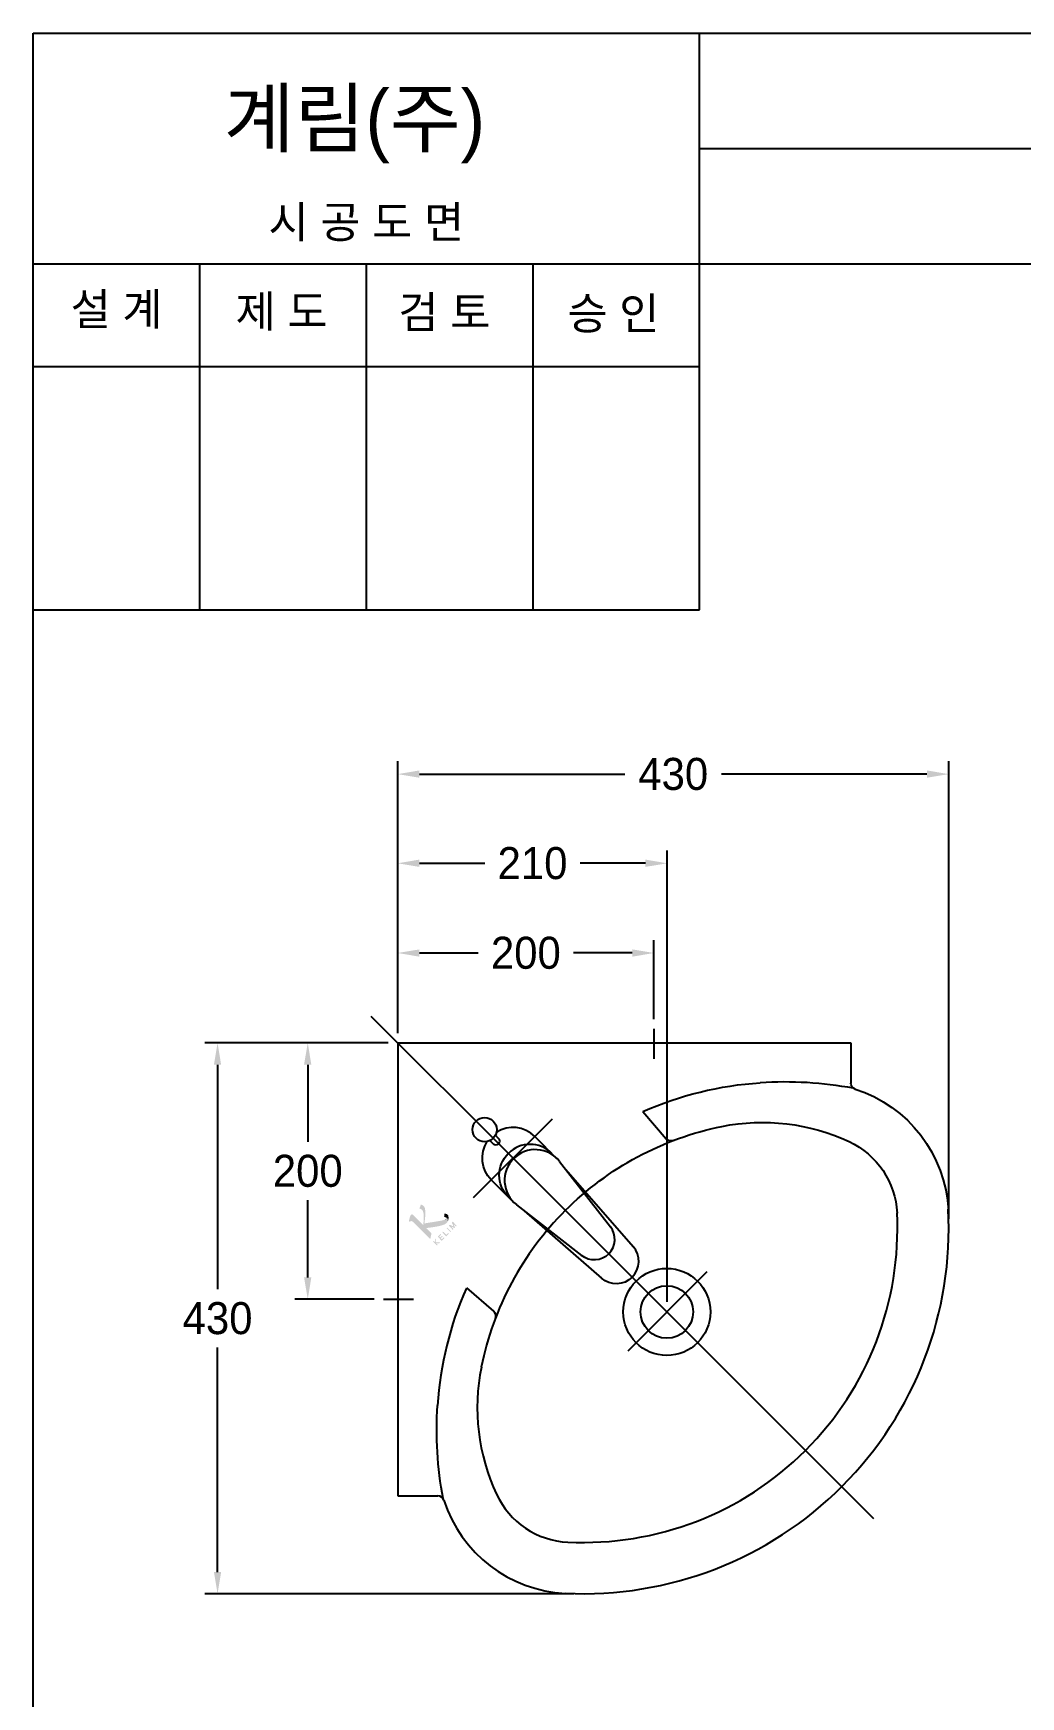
# Model space of a CAD drawing. Header units: millimetres. Extents: x 0 to 3800, y -67 to 2530.
# Drawn here: x 0 to 771, y 1232 to 2530 of the extents above; entities that cross this region are included whole.
import ezdxf
from ezdxf.enums import TextEntityAlignment as Align
from ezdxf.lldxf.tags import DXFTag

# ---------------------------------------------------------------- set-up
doc = ezdxf.new("R2010")
doc.units = ezdxf.units.MM
for name, color, linetype in [('K로고', 7, 'Continuous'), ('TEXT', 7, 'Continuous'), ('내부선 및 부속', 4, 'Continuous'), ('도각라인', 7, 'Continuous'), ('외형선', 3, 'Continuous'), ('중심선', 1, 'DASHED'), ('치수선', 7, 'Continuous')]:
    doc.layers.add(name, color=color, linetype=linetype)
doc.styles.add('____', font='')
doc.styles.add('타이틀', font='H2GTRM.TTF', dxfattribs={"height": 25})
doc.styles.get('____').set_extended_font_data('굴림')
tags = doc.linetypes.add('DASHDOT', pattern=[70, 31, -13, 13, -13]).pattern_tags.tags
tags[10:11] = [DXFTag(74, 4), DXFTag(75, 0), DXFTag(340, '0'), DXFTag(46, 0.0), DXFTag(50, 0.0), DXFTag(44, 0.0), DXFTag(45, 0.0)]
tags[8:9] = [DXFTag(74, 4), DXFTag(75, 0), DXFTag(340, '0'), DXFTag(46, 0.0), DXFTag(50, 0.0), DXFTag(44, 0.0), DXFTag(45, 0.0)]
tags[6:7] = [DXFTag(74, 4), DXFTag(75, 0), DXFTag(340, '0'), DXFTag(46, 0.0), DXFTag(50, 0.0), DXFTag(44, 0.0), DXFTag(45, 0.0)]
tags[4:5] = [DXFTag(74, 4), DXFTag(75, 0), DXFTag(340, '0'), DXFTag(46, 0.0), DXFTag(50, 0.0), DXFTag(44, 0.0), DXFTag(45, 0.0)]
tags = doc.linetypes.add('DASHED', pattern=[25.72, 12.86, -12.86]).pattern_tags.tags
tags[6:7] = [DXFTag(74, 4), DXFTag(75, 0), DXFTag(340, '0'), DXFTag(46, 0.0), DXFTag(50, 0.0), DXFTag(44, 0.0), DXFTag(45, 0.0)]
tags[4:5] = [DXFTag(74, 4), DXFTag(75, 0), DXFTag(340, '0'), DXFTag(46, 0.0), DXFTag(50, 0.0), DXFTag(44, 0.0), DXFTag(45, 0.0)]
doc.dimstyles.new('MSADIM', dxfattribs={"dimtxt": 33, "dimasz": 17, "dimexe": 10, "dimexo": 7.5, "dimgap": 10, "dimtad": 0, "dimtih": 1, "dimtoh": 1, "dimdec": 0, "dimzin": 1, "dimdsep": 46, "dimtxsty": '____', "dimcen": 11.25, "dimadec": 0, "dimazin": 0, "dimtfac": 1, "dimtdec": 0, "dimtix": 1, "dimtmove": 0, "dimatfit": 3, "dimfxl": 1, "dimtolj": 1, "dimtzin": 1, "dimarcsym": 0})

# ---------------------------------------------------------------- blocks, each defined once
blk = doc.blocks.new('*D1')
at = {"layer": '치수선', "color": 0, "linetype": 'Continuous', "lineweight": -2, "transparency": 16777216}
for p, q in [((284.4, 1749.4), (284.4, 1822.1)), ((484.4, 1760.4), (484.4, 1822.1)), ((301.4, 1812.1), (347.1, 1812.1)), ((467.4, 1812.1), (421.7, 1812.1))]:
    blk.add_line(p, q, dxfattribs=at)
at = {"layer": '치수선', "color": 0, "linetype": 'Continuous', "transparency": 16777216}
for points in [[(301.4, 1814.9), (301.4, 1809.2), (284.4, 1812.1)], [(467.4, 1814.9), (467.4, 1809.2), (484.4, 1812.1)]]:
    blk.add_solid(points, dxfattribs=at)
at = {"layer": '치수선', "color": 0, "linetype": 'Continuous', "transparency": 16777216, "insert": (384.4, 1812.1), "char_height": 25, "attachment_point": 5, "style": '____'}
blk.add_mtext('\\A1;200', dxfattribs=at)
blk = doc.blocks.new('*D2')
at = {"layer": '치수선', "color": 0, "linetype": 'Continuous', "lineweight": -2, "transparency": 16777216}
for p, q in [((284.4, 1749.4), (284.4, 1892.1)), ((494.7, 1539.8), (494.7, 1892.1)), ((301.4, 1882.1), (352.3, 1882.1)), ((477.7, 1882.1), (426.9, 1882.1))]:
    blk.add_line(p, q, dxfattribs=at)
at = {"layer": '치수선', "color": 0, "linetype": 'Continuous', "transparency": 16777216}
for points in [[(301.4, 1885), (301.4, 1879.3), (284.4, 1882.1)], [(477.7, 1885), (477.7, 1879.3), (494.7, 1882.1)]]:
    blk.add_solid(points, dxfattribs=at)
at = {"layer": '치수선', "color": 0, "linetype": 'Continuous', "transparency": 16777216, "insert": (389.6, 1882.1), "char_height": 25, "attachment_point": 5, "style": '____'}
blk.add_mtext('\\A1;210', dxfattribs=at)
blk = doc.blocks.new('*D3')
at = {"layer": '치수선', "color": 0, "linetype": 'Continuous', "lineweight": -2, "transparency": 16777216}
for p, q in [((284.4, 1749.4), (284.4, 1961.7)), ((714.4, 1604.6), (714.4, 1961.7)), ((301.4, 1951.7), (461.7, 1951.7)), ((697.4, 1951.7), (537.1, 1951.7))]:
    blk.add_line(p, q, dxfattribs=at)
at = {"layer": '치수선', "color": 0, "linetype": 'Continuous', "transparency": 16777216}
for points in [[(301.4, 1954.6), (301.4, 1948.9), (284.4, 1951.7)], [(697.4, 1954.6), (697.4, 1948.9), (714.4, 1951.7)]]:
    blk.add_solid(points, dxfattribs=at)
at = {"layer": '치수선', "color": 0, "linetype": 'Continuous', "transparency": 16777216, "insert": (499.4, 1951.7), "char_height": 25, "attachment_point": 5, "style": '____'}
blk.add_mtext('\\A1;430', dxfattribs=at)
blk = doc.blocks.new('*D4')
at = {"layer": '치수선', "color": 0, "linetype": 'Continuous', "lineweight": -2, "transparency": 16777216}
for p, q in [((276.9, 1741.9), (204.2, 1741.9)), ((214.2, 1724.9), (214.2, 1664.7)), ((214.2, 1558.9), (214.2, 1619.1)), ((265.9, 1541.9), (204.2, 1541.9))]:
    blk.add_line(p, q, dxfattribs=at)
at = {"layer": '치수선', "color": 0, "linetype": 'Continuous', "transparency": 16777216}
for points in [[(211.3, 1724.9), (217, 1724.9), (214.2, 1741.9)], [(211.3, 1558.9), (217, 1558.9), (214.2, 1541.9)]]:
    blk.add_solid(points, dxfattribs=at)
at = {"layer": '치수선', "color": 0, "linetype": 'Continuous', "transparency": 16777216, "insert": (214.2, 1641.9), "char_height": 25, "attachment_point": 5, "style": '____'}
blk.add_mtext('\\A1;200', dxfattribs=at)
blk = doc.blocks.new('*D5')
at = {"layer": '치수선', "color": 0, "linetype": 'Continuous', "lineweight": -2, "transparency": 16777216}
for p, q in [((276.9, 1741.9), (133.8, 1741.9)), ((143.8, 1724.9), (143.8, 1549.8)), ((143.8, 1328.9), (143.8, 1504.1)), ((421.8, 1311.9), (133.8, 1311.9))]:
    blk.add_line(p, q, dxfattribs=at)
at = {"layer": '치수선', "color": 0, "linetype": 'Continuous', "transparency": 16777216}
for points in [[(141, 1724.9), (146.6, 1724.9), (143.8, 1741.9)], [(141, 1328.9), (146.6, 1328.9), (143.8, 1311.9)]]:
    blk.add_solid(points, dxfattribs=at)
at = {"layer": '치수선', "color": 0, "linetype": 'Continuous', "transparency": 16777216, "insert": (143.8, 1526.9), "char_height": 25, "attachment_point": 5, "style": '____'}
blk.add_mtext('\\A1;430', dxfattribs=at)

msp = doc.modelspace()

# ---------------------------------------------------------------- hatches: boundary and pattern name
at = {"layer": 'K로고'}
h = msp.add_hatch(color=7, dxfattribs=at)
h.dxf.hatch_style = 1
edge = h.paths.add_edge_path()
edge.add_spline(control_points=[(304.3, 1599.7), (300.5, 1603.5), (296.4, 1607.6), (296.4, 1607.6)], knot_values=[8, 8, 8, 8, 8.533916, 8.533916, 8.533916, 8.533916], degree=3, periodic=0)
edge.add_spline(control_points=[(296.4, 1607.6), (295.8, 1608.2), (295.3, 1608.2), (294.8, 1607.8)], knot_values=[7, 7, 7, 7, 8, 8, 8, 8], degree=3, periodic=0)
edge.add_spline(control_points=[(294.8, 1607.8), (294.5, 1607.4), (294.2, 1606.9), (294, 1606.3)], knot_values=[6, 6, 6, 6, 7, 7, 7, 7], degree=3, periodic=0)
edge.add_spline(control_points=[(294, 1606.3), (293.9, 1605.8), (293.7, 1605.3), (293.6, 1604.8)], knot_values=[5, 5, 5, 5, 6, 6, 6, 6], degree=3, periodic=0)
edge.add_spline(control_points=[(293.6, 1604.8), (293.4, 1604), (293.2, 1603.1), (293.1, 1602.2)], knot_values=[4, 4, 4, 4, 5, 5, 5, 5], degree=3, periodic=0)
edge.add_spline(control_points=[(293.1, 1602.2), (293.6, 1602.5), (294.1, 1602.7), (294.8, 1602.8)], knot_values=[3, 3, 3, 3, 4, 4, 4, 4], degree=3, periodic=0)
edge.add_spline(control_points=[(294.8, 1602.8), (295.4, 1602.9), (296.1, 1602.5), (297, 1601.7)], knot_values=[2, 2, 2, 2, 3, 3, 3, 3], degree=3, periodic=0)
edge.add_spline(control_points=[(297, 1601.7), (297, 1601.7), (309.8, 1588.8), (309.8, 1588.8)], knot_values=[1, 1, 1, 1, 2, 2, 2, 2], degree=3, periodic=0)
edge.add_spline(control_points=[(309.8, 1588.8), (309.8, 1588.8), (310.8, 1593.3), (310.8, 1593.3)], knot_values=[0, 0, 0, 0, 1, 1, 1, 1], degree=3, periodic=0)
edge.add_spline(control_points=[(310.8, 1593.3), (310.8, 1593.3), (309.6, 1594.5), (307.9, 1596.2)], knot_values=[8.711966, 8.711966, 8.711966, 8.711966, 9, 9, 9, 9], degree=3, periodic=0)
edge.add_spline(control_points=[(307.9, 1596.2), (307.5, 1596.5), (307.1, 1596.9), (306.7, 1597.4)], knot_values=[8.647765, 8.647765, 8.647765, 8.647765, 8.711966, 8.711966, 8.711966, 8.711966], degree=3, periodic=0)
edge.add_spline(control_points=[(306.7, 1597.4), (310.4, 1597.8), (316.2, 1598.6), (319.4, 1599.7)], knot_values=[0, 0, 0, 0, 0.922238, 0.922238, 0.922238, 0.922238], degree=3, periodic=0)
edge.add_spline(control_points=[(319.4, 1599.7), (320.8, 1600.1), (321.8, 1600.7), (322.3, 1601.2)], knot_values=[11, 11, 11, 11, 12, 12, 12, 12], degree=3, periodic=0)
edge.add_spline(control_points=[(322.3, 1601.2), (322.8, 1601.7), (323.2, 1602.1), (323.4, 1602.6)], knot_values=[10.498506, 10.498506, 10.498506, 10.498506, 11, 11, 11, 11], degree=3, periodic=0)
edge.add_spline(control_points=[(323.3, 1602.4), (323.7, 1603.3), (323.6, 1604.3), (323, 1605)], knot_values=[3.097028, 3.097028, 3.097028, 3.097028, 4, 4, 4, 4], degree=3, periodic=0)
edge.add_spline(control_points=[(323, 1605), (322.5, 1604.5), (321.7, 1604.1), (320.6, 1603.7)], knot_values=[5, 5, 5, 5, 6, 6, 6, 6], degree=3, periodic=0)
edge.add_spline(control_points=[(320.6, 1603.7), (319.4, 1603.4), (318.2, 1603.1), (316.9, 1602.9)], knot_values=[4, 4, 4, 4, 5, 5, 5, 5], degree=3, periodic=0)
edge.add_spline(control_points=[(316.9, 1602.9), (316.9, 1602.9), (305.9, 1601.1), (305.2, 1601)], knot_values=[3, 3, 3, 3, 4, 4, 4, 4], degree=3, periodic=0)
edge.add_spline(control_points=[(305.2, 1601), (305.2, 1601), (305.2, 1601), (305.2, 1601)], knot_values=[2.993956, 2.993956, 2.993956, 2.993956, 3, 3, 3, 3], degree=3, periodic=0)
edge.add_spline(control_points=[(305.2, 1601), (305.5, 1602.9), (305.7, 1604.9), (305.9, 1606.8)], knot_values=[2, 2, 2, 2, 2.998114, 2.998114, 2.998114, 2.998114], degree=3, periodic=0)
edge.add_spline(control_points=[(305.9, 1606.8), (306, 1608.3), (306, 1611.4), (305.6, 1612.9)], knot_values=[1, 1, 1, 1, 2, 2, 2, 2], degree=3, periodic=0)
edge.add_spline(control_points=[(305.6, 1612.9), (305.1, 1614.4), (303.9, 1615.4), (302.5, 1615.8)], knot_values=[0, 0, 0, 0, 1, 1, 1, 1], degree=3, periodic=0)
edge.add_spline(control_points=[(302.5, 1615.8), (302.1, 1614.7), (301.7, 1613.6), (301.3, 1612.5)], knot_values=[7, 7, 7, 7, 8, 8, 8, 8], degree=3, periodic=0)
edge.add_spline(control_points=[(301.3, 1612.5), (302.4, 1612.5), (303.4, 1611.8), (304, 1610.8)], knot_values=[6, 6, 6, 6, 7, 7, 7, 7], degree=3, periodic=0)
edge.add_spline(control_points=[(304, 1610.8), (304.8, 1609.1), (304.8, 1606), (304.7, 1604.3)], knot_values=[5, 5, 5, 5, 6, 6, 6, 6], degree=3, periodic=0)
edge.add_spline(control_points=[(304.7, 1604.3), (304.6, 1602.7), (304.5, 1601.2), (304.3, 1599.7)], knot_values=[4.370496, 4.370496, 4.370496, 4.370496, 5, 5, 5, 5], degree=3, periodic=0)
h.paths.add_polyline_path([(314.4, 1589.3), (313.7, 1588.6), (313.7, 1586.2), (312.5, 1587.4), (312, 1586.8), (315, 1583.8), (315.6, 1584.4), (314.3, 1585.6), (316.7, 1585.5), (317.5, 1586.3), (314.4, 1586.3)])
h.paths.add_polyline_path([(317.8, 1592.7), (315.7, 1590.6), (318.7, 1587.5), (320.9, 1589.7), (320.4, 1590.2), (318.8, 1588.6), (317.9, 1589.4), (319.5, 1590.9), (319, 1591.4), (317.4, 1589.9), (316.7, 1590.6), (318.3, 1592.2)])
h.paths.add_polyline_path([(319.7, 1594.6), (319.2, 1594.1), (322.2, 1591), (324.2, 1593), (323.7, 1593.5), (322.3, 1592.1)])
h.paths.add_polyline_path([(323, 1597.8), (322.5, 1597.3), (325.5, 1594.3), (326, 1594.8)])
h.paths.add_polyline_path([(325, 1599.9), (324.3, 1599.2), (327.3, 1596.1), (327.9, 1596.7), (325.9, 1598.6), (328.7, 1597.5), (329.1, 1597.9), (327.9, 1600.6), (329.9, 1598.7), (330.4, 1599.2), (327.4, 1602.3), (326.7, 1601.6), (328, 1598.6)])
h = msp.add_hatch(color=7, dxfattribs=at)
h.dxf.hatch_style = 1
edge = h.paths.add_edge_path()
edge.add_spline(control_points=[(323, 1605), (323, 1605), (323, 1605), (323, 1605)], knot_values=[6, 6, 6, 6, 6.015269, 6.015269, 6.015269, 6.015269], degree=3, periodic=0)
edge.add_spline(control_points=[(323, 1605), (323, 1605.1), (322.9, 1605.2), (322.8, 1605.2)], knot_values=[3, 3, 3, 3, 3.097028, 3.097028, 3.097028, 3.097028], degree=3, periodic=0)
edge.add_spline(control_points=[(322.8, 1605.2), (322.2, 1605.8), (321.4, 1606), (320.6, 1605.9)], knot_values=[2, 2, 2, 2, 3, 3, 3, 3], degree=3, periodic=0)
edge.add_spline(control_points=[(320.6, 1605.9), (320.6, 1605.9), (320.9, 1608.6), (320.9, 1608.6)], knot_values=[1, 1, 1, 1, 2, 2, 2, 2], degree=3, periodic=0)
edge.add_spline(control_points=[(320.9, 1608.6), (320.9, 1608.6), (321.4, 1608.8), (322.4, 1608.4)], knot_values=[0, 0, 0, 0, 1, 1, 1, 1], degree=3, periodic=0)
edge.add_spline(control_points=[(322.4, 1608.4), (323.2, 1608.2), (323.9, 1607.5), (324, 1606.4)], knot_values=[5, 5, 5, 5, 6, 6, 6, 6], degree=3, periodic=0)
edge.add_spline(control_points=[(324, 1606.4), (324, 1606.4), (324.4, 1604), (323.3, 1602.4)], knot_values=[4, 4, 4, 4, 5, 5, 5, 5], degree=3, periodic=0)
edge.add_spline(control_points=[(323.3, 1602.4), (323.7, 1603.3), (323.6, 1604.3), (323, 1605)], knot_values=[3.097028, 3.097028, 3.097028, 3.097028, 4, 4, 4, 4], degree=3, periodic=0)
edge.add_spline(control_points=[(320.6, 1603.7), (321.7, 1604.1), (322.5, 1604.5), (323, 1605)], knot_values=[5, 5, 5, 5, 6, 6, 6, 6], degree=3, periodic=0)

# ---------------------------------------------------------------- linework, layer by layer
at = {"layer": '내부선 및 부속', "linetype": 'Continuous'}
for p, q in [((475.7, 1688.3), (494, 1667.1)), ((358.9, 1663.2), (356.4, 1665.7)), ((363.1, 1667.4), (360.6, 1670)), ((408.7, 1651.5), (391.4, 1668.9)), ((410.7, 1649.3), (450.4, 1598.4)), ((415.6, 1643.1), (468.2, 1582.9)), ((374.8, 1617.6), (357.4, 1635)), ((377, 1615.6), (427.9, 1575.9)), ((383.2, 1610.8), (443.5, 1558.2)), ((338, 1550.6), (359.2, 1532.4))]:
    msp.add_line(p, q, dxfattribs=at)
at = {"layer": '내부선 및 부속', "linetype": 'Continuous', "flags": 128}
for points in [[(475.7, 1688.3, -0.088), (567.3, 1710.8)], [(357.4, 1635, -0.353764), (354.3, 1665)], [(499.5, 1665.7, -0.316299), (494, 1667.1)], [(370.7, 1621.7, -0.414213), (370.7, 1655.7)], [(449.1, 1577.2, -0.37856), (427.9, 1575.9)], [(467.4, 1559, -0.394608), (443.5, 1558.2)], [(319.8, 1386.2, -0.062154), (315.5, 1459)]]:
    msp.add_lwpolyline(points, format="xyb", dxfattribs=at)
at = {"layer": '내부선 및 부속', "linetype": 'Continuous'}
for centre, radius in [((352.2, 1674.2), 9.44), ((494.4, 1531.9), 34), ((494.4, 1531.9), 20.5)]:
    msp.add_circle(centre, radius, dxfattribs=at)
for centre, radius, start, end in [((586.5, 1417.1), 294.3, 79.5122, 93.7385), ((374.4, 1651.9), 24, 45, 122.9277), ((361, 1665.3), 3, 225, 45), ((387.7, 1638.7), 24, 45, 135), ((391.8, 1634.6), 24, 135.0001, 232.0619), ((391.8, 1634.6), 24, 37.9381, 135), ((437.8, 1588.6), 16, 315, 37.9386), ((455, 1571.4), 17.5, 315, 41.1383), ((584.9, 1441.4), 270, 156.1452, 176.2615), ((356, 1528.6), 5, 339.1548, 49.3633)]:
    msp.add_arc(centre, radius, start, end, dxfattribs=at)
for points in [[(407.1, 1652.9), (407.1, 1652.9), (407.1, 1652.9)], [(373.4, 1619.3), (373.4, 1619.3), (373.4, 1619.3)]]:
    msp.add_rational_spline(points, [0.951478421688, 0.951479792595, 0.951481163502], degree=2, dxfattribs=at)
at = {"layer": '도각라인', "color": 7}
for p, q in [((0, 0), (0, 2530)), ((0, 2530), (1800, 2530)), ((520, 2080), (520, 2530)), ((520, 2440), (1800, 2440)), ((0, 2350), (1800, 2350)), ((130, 2080), (130, 2350)), ((260, 2080), (260, 2350)), ((390, 2080), (390, 2350)), ((0, 2270), (520, 2270)), ((0, 2080), (520, 2080))]:
    msp.add_line(p, q, dxfattribs=at)
at = {"layer": '외형선', "linetype": 'Continuous'}
for p, q in [((284.4, 1741.9), (638, 1741.9)), ((284.4, 1741.9), (284.4, 1388.4)), ((638, 1741.9), (638, 1710.5)), ((284.4, 1388.4), (315.7, 1388.4))]:
    msp.add_line(p, q, dxfattribs=at)
at = {"layer": '외형선', "linetype": 'Continuous', "flags": 128}
for points in [[(641.4, 1705.9, -0.325501), (638, 1710.6)], [(641.4, 1705.9, -0.311932), (714.1, 1611.1)], [(415.2, 1611.1, -0.147586), (537.4, 1676.7)], [(537.4, 1676.7, -0.160106), (636.6, 1664.9)], [(636.6, 1664.9, -0.278315), (674.1, 1609.1)]]:
    msp.add_lwpolyline(points, format="xyb", dxfattribs=at)
at = {"layer": '외형선', "linetype": 'Continuous'}
for centre, radius, start, end in [((584.9, 1441.4), 240, 135, 168.5818), ((429.3, 1597.1), 285.1, 267.1772, 3.0222), ((429.3, 1597.1), 245.1, 267.1772, 2.8228), ((506.5, 1457.2), 160, 168.5818, 204.9666), ((420.4, 1417.1), 65, 204.9666, 267.1772), ((315.7, 1383.4), 5, 17.8796, 90), ((420.4, 1417.1), 105, 197.8796, 267.1772)]:
    msp.add_arc(centre, radius, start, end, dxfattribs=at)
at = {"layer": '중심선', "linetype": 'DASHDOT'}
for p, q in [((263.4, 1762.9), (374.4, 1651.9)), ((484.4, 1752.9), (484.4, 1729.6)), ((343.6, 1621.2), (405.2, 1682.7)), ((374.4, 1651.9), (655.6, 1370.8)), ((525.6, 1563.1), (463.9, 1501.4)), ((273.4, 1541.9), (296.7, 1541.9))]:
    msp.add_line(p, q, dxfattribs=at)

# ---------------------------------------------------------------- texts
at = {"layer": 'TEXT', "style": '타이틀'}
msp.add_text('계림(주)', height=44, dxfattribs=at).set_placement((148.7, 2441.8))
for s, p in [('시 공 도 면', (259.9, 2382.7)), ('설 계', (65, 2314.6)), ('제 도', (193.8, 2312.9)), ('검 토', (320.8, 2312.3)), ('승 인', (452.7, 2311.4))]:
    msp.add_text(s, height=25, dxfattribs=at).set_placement(p, align=Align.MIDDLE_CENTER)

# ---------------------------------------------------------------- dimensions: what is measured, and where the dimension line sits
at = {"layer": '치수선', "linetype": 'Continuous'}
for base, p2, picture, middle in [((714.4, 1951.7), (714.4, 1597.1), '*D3', (499.4, 1951.7)), ((494.7, 1882.1), (494.7, 1532.3), '*D2', (389.6, 1882.1)), ((484.4, 1812.1), (484.4, 1752.9), '*D1', (384.4, 1812.1))]:
    dim = msp.add_linear_dim(base=base, p1=(284.4, 1741.9), p2=p2, dimstyle='MSADIM', override={"dimtxt": 25}, dxfattribs=at)
    dim.commit()
    dim.dimension.update_dxf_attribs({"geometry": picture, "text_midpoint": middle, "dimtype": 160})
for base, p1, p2, picture, middle in [((143.8, 1311.9), (284.4, 1741.9), (429.3, 1311.9), '*D5', (143.8, 1526.9)), ((214.2, 1741.9), (273.4, 1541.9), (284.4, 1741.9), '*D4', (214.2, 1641.9))]:
    dim = msp.add_linear_dim(base=base, p1=p1, p2=p2, angle=90, dimstyle='MSADIM', override={"dimtxt": 25}, dxfattribs=at)
    dim.commit()
    dim.dimension.update_dxf_attribs({"geometry": picture, "text_midpoint": middle, "dimtype": 160})

doc.saveas('drawing.dxf')
